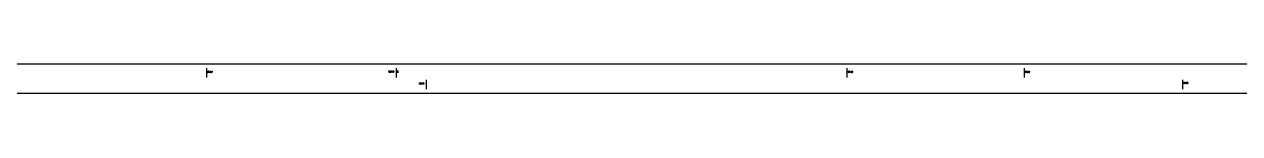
# Model space of a CAD drawing. Header units: metres. Extents: x -566 to -120, y 49 to 52.
# Drawn here: x -343 to -231.5, y 49.2 to 51.9 of the extents above; entities that cross this region are included whole.
import ezdxf

# ---------------------------------------------------------------- set-up
doc = ezdxf.new("R2010")
doc.units = ezdxf.units.M

msp = doc.modelspace()

# ---------------------------------------------------------------- linework, layer by layer
at = {"layer": 'REFERENCEBEAM', "color": 9, "linetype": 'CONTINUOUS'}
for p, q in [((-119.97, 51.89), (-500.72, 51.89)), ((-119.97, 49.2), (-500.72, 49.2))]:
    msp.add_line(p, q, dxfattribs=at)
at = {"layer": 'RSTOPFLANGEMARK', "color": 7, "linetype": 'CONTINUOUS'}
for p, q in [((-326.22, 50.67), (-326.22, 51.54)), ((-308.84, 51.54), (-308.84, 50.67)), ((-308.76, 51.29), (-308.77, 51.29)), ((-308.76, 51.29), (-308.76, 51.29)), ((-308.74, 51.29), (-308.76, 51.29)), ((-308.74, 51.29), (-308.74, 51.29)), ((-308.73, 51.29), (-308.74, 51.29)), ((-308.69, 51.29), (-308.69, 51.17)), ((-267.47, 50.67), (-267.47, 51.54)), ((-251.22, 50.67), (-251.22, 51.54)), ((-326.18, 51.15), (-326.17, 51.14)), ((-326.17, 51.25), (-326.16, 51.25)), ((-326.17, 51.24), (-326.17, 51.25)), ((-326.17, 51.14), (-326.16, 51.13)), ((-326.16, 51.25), (-326.15, 51.25)), ((-326.15, 51.2), (-326.16, 51.2)), ((-326.16, 51.13), (-326.15, 51.13)), ((-326.15, 51.25), (-326.14, 51.25)), ((-326.14, 51.19), (-326.15, 51.2)), ((-326.14, 51.2), (-326.15, 51.2)), ((-326.15, 51.13), (-326.14, 51.13)), ((-326.14, 51.25), (-326.13, 51.24)), ((-326.14, 51.25), (-326.14, 51.25)), ((-326.13, 51.21), (-326.14, 51.2)), ((-326.13, 51.18), (-326.14, 51.19)), ((-326.14, 51.14), (-326.13, 51.15)), ((-326.14, 51.13), (-326.14, 51.14)), ((-326.13, 51.24), (-326.13, 51.22)), ((-326.13, 51.22), (-326.13, 51.21)), ((-326.13, 51.17), (-326.13, 51.18)), ((-326.13, 51.15), (-326.13, 51.17)), ((-326.09, 51.25), (-326.09, 51.2)), ((-326.05, 51.25), (-326.09, 51.25)), ((-326.09, 51.2), (-326.08, 51.21)), ((-326.09, 51.14), (-326.09, 51.15)), ((-326.08, 51.13), (-326.09, 51.14)), ((-326.08, 51.21), (-326.07, 51.21)), ((-326.08, 51.21), (-326.08, 51.21)), ((-326.07, 51.13), (-326.08, 51.13)), ((-326.07, 51.21), (-326.06, 51.21)), ((-326.06, 51.14), (-326.07, 51.13)), ((-326.07, 51.13), (-326.07, 51.13)), ((-326.06, 51.21), (-326.05, 51.19)), ((-326.05, 51.15), (-326.06, 51.14)), ((-326.05, 51.19), (-326.05, 51.17)), ((-326.05, 51.17), (-326.05, 51.15)), ((-326.05, 51.17), (-326.05, 51.17)), ((-325.98, 51.25), (-326.02, 51.16)), ((-326.02, 51.16), (-325.96, 51.16)), ((-325.98, 51.13), (-325.98, 51.25)), ((-325.93, 51.24), (-325.92, 51.25)), ((-325.93, 51.23), (-325.93, 51.24)), ((-325.92, 51.16), (-325.93, 51.15)), ((-325.93, 51.15), (-325.93, 51.14)), ((-325.93, 51.14), (-325.93, 51.13)), ((-325.93, 51.14), (-325.93, 51.14)), ((-325.93, 51.13), (-325.88, 51.13)), ((-325.92, 51.25), (-325.91, 51.25)), ((-325.92, 51.25), (-325.92, 51.25)), ((-325.89, 51.21), (-325.92, 51.16)), ((-325.91, 51.25), (-325.9, 51.25)), ((-325.9, 51.25), (-325.89, 51.25)), ((-325.9, 51.25), (-325.9, 51.25)), ((-325.89, 51.25), (-325.88, 51.24)), ((-325.89, 51.25), (-325.89, 51.25)), ((-325.88, 51.22), (-325.89, 51.21)), ((-325.88, 51.24), (-325.88, 51.23)), ((-325.88, 51.23), (-325.88, 51.22)), ((-325.81, 51.25), (-325.86, 51.16)), ((-325.86, 51.16), (-325.8, 51.16)), ((-325.81, 51.13), (-325.81, 51.25)), ((-325.76, 51.25), (-325.75, 51.25)), ((-325.76, 51.24), (-325.76, 51.25)), ((-325.76, 51.23), (-325.76, 51.24)), ((-325.72, 51.21), (-325.76, 51.16)), ((-325.76, 51.16), (-325.76, 51.15)), ((-325.76, 51.15), (-325.76, 51.14)), ((-325.76, 51.14), (-325.76, 51.13)), ((-325.76, 51.14), (-325.76, 51.14)), ((-325.76, 51.13), (-325.72, 51.13)), ((-325.75, 51.25), (-325.74, 51.25)), ((-325.74, 51.25), (-325.73, 51.25)), ((-325.74, 51.25), (-325.74, 51.25)), ((-325.73, 51.25), (-325.72, 51.25)), ((-325.73, 51.25), (-325.73, 51.25)), ((-325.72, 51.25), (-325.72, 51.24)), ((-325.72, 51.24), (-325.72, 51.23)), ((-325.72, 51.23), (-325.72, 51.22)), ((-325.72, 51.22), (-325.72, 51.21)), ((-309.53, 51.18), (-309.52, 51.16)), ((-309.52, 51.28), (-309.51, 51.28)), ((-309.52, 51.27), (-309.52, 51.28)), ((-309.52, 51.16), (-309.51, 51.16)), ((-309.51, 51.28), (-309.5, 51.28)), ((-309.5, 51.22), (-309.51, 51.22)), ((-309.51, 51.16), (-309.5, 51.16)), ((-309.5, 51.28), (-309.49, 51.28)), ((-309.5, 51.28), (-309.5, 51.28)), ((-309.49, 51.23), (-309.5, 51.22)), ((-309.49, 51.22), (-309.5, 51.22)), ((-309.5, 51.16), (-309.49, 51.16)), ((-309.49, 51.28), (-309.48, 51.26)), ((-309.48, 51.24), (-309.49, 51.23)), ((-309.48, 51.21), (-309.49, 51.22)), ((-309.49, 51.16), (-309.48, 51.18)), ((-309.49, 51.16), (-309.49, 51.16)), ((-309.48, 51.26), (-309.48, 51.25)), ((-309.48, 51.25), (-309.48, 51.24)), ((-309.48, 51.19), (-309.48, 51.21)), ((-309.48, 51.18), (-309.48, 51.19)), ((-309.45, 51.26), (-309.44, 51.27)), ((-309.44, 51.17), (-309.45, 51.16)), ((-309.45, 51.16), (-309.4, 51.16)), ((-309.45, 51.16), (-309.45, 51.16)), ((-309.44, 51.28), (-309.43, 51.28)), ((-309.44, 51.27), (-309.44, 51.28)), ((-309.4, 51.23), (-309.44, 51.18)), ((-309.44, 51.18), (-309.44, 51.17)), ((-309.44, 51.18), (-309.44, 51.18)), ((-309.43, 51.28), (-309.42, 51.28)), ((-309.43, 51.28), (-309.43, 51.28)), ((-309.42, 51.28), (-309.41, 51.28)), ((-309.41, 51.28), (-309.4, 51.27)), ((-309.41, 51.28), (-309.41, 51.28)), ((-309.4, 51.27), (-309.4, 51.25)), ((-309.4, 51.27), (-309.4, 51.27)), ((-309.4, 51.25), (-309.4, 51.24)), ((-309.4, 51.24), (-309.4, 51.23)), ((-309.35, 51.28), (-309.36, 51.27)), ((-309.36, 51.27), (-309.36, 51.25)), ((-309.36, 51.25), (-309.36, 51.24)), ((-309.36, 51.24), (-309.36, 51.22)), ((-309.36, 51.22), (-309.36, 51.2)), ((-309.36, 51.2), (-309.36, 51.19)), ((-309.36, 51.19), (-309.36, 51.17)), ((-309.36, 51.17), (-309.35, 51.16)), ((-309.34, 51.28), (-309.35, 51.28)), ((-309.35, 51.16), (-309.34, 51.16)), ((-309.34, 51.28), (-309.34, 51.28)), ((-309.33, 51.28), (-309.34, 51.28)), ((-309.34, 51.16), (-309.33, 51.16)), ((-309.34, 51.16), (-309.34, 51.16)), ((-309.32, 51.27), (-309.33, 51.28)), ((-309.33, 51.16), (-309.32, 51.17)), ((-309.32, 51.25), (-309.32, 51.27)), ((-309.31, 51.24), (-309.32, 51.25)), ((-309.32, 51.19), (-309.31, 51.2)), ((-309.32, 51.17), (-309.32, 51.19)), ((-309.31, 51.22), (-309.31, 51.24)), ((-309.31, 51.2), (-309.31, 51.22)), ((-309.25, 51.28), (-309.29, 51.19)), ((-309.29, 51.19), (-309.23, 51.19)), ((-309.25, 51.16), (-309.25, 51.28)), ((-309.18, 51.27), (-309.17, 51.28)), ((-309.17, 51.16), (-309.18, 51.16)), ((-309.17, 51.28), (-309.17, 51.16)), ((-309.11, 51.28), (-309.1, 51.28)), ((-309.11, 51.27), (-309.11, 51.28)), ((-309.11, 51.18), (-309.11, 51.16)), ((-309.11, 51.16), (-309.1, 51.16)), ((-309.1, 51.28), (-309.09, 51.28)), ((-309.09, 51.22), (-309.1, 51.22)), ((-309.1, 51.16), (-309.09, 51.16)), ((-309.09, 51.28), (-309.08, 51.28)), ((-309.08, 51.23), (-309.09, 51.22)), ((-309.08, 51.22), (-309.09, 51.22)), ((-309.09, 51.16), (-309.08, 51.16)), ((-309.08, 51.28), (-309.07, 51.26)), ((-309.08, 51.28), (-309.08, 51.28)), ((-309.07, 51.24), (-309.08, 51.23)), ((-309.07, 51.21), (-309.08, 51.22)), ((-309.08, 51.16), (-309.07, 51.16)), ((-309.07, 51.26), (-309.07, 51.25)), ((-309.07, 51.25), (-309.07, 51.24)), ((-309.07, 51.19), (-309.07, 51.21)), ((-309.07, 51.18), (-309.07, 51.19)), ((-309.07, 51.16), (-309.07, 51.18)), ((-308.77, 51.29), (-308.77, 51.28)), ((-308.77, 51.28), (-308.77, 51.27)), ((-308.77, 51.27), (-308.77, 51.26)), ((-308.77, 51.26), (-308.77, 51.2)), ((-308.77, 51.2), (-308.77, 51.19)), ((-308.77, 51.19), (-308.77, 51.18)), ((-308.77, 51.18), (-308.77, 51.17)), ((-308.77, 51.17), (-308.76, 51.17)), ((-308.76, 51.17), (-308.74, 51.17)), ((-308.76, 51.17), (-308.76, 51.17)), ((-308.74, 51.17), (-308.73, 51.17)), ((-308.74, 51.17), (-308.74, 51.17)), ((-308.73, 51.28), (-308.73, 51.29)), ((-308.73, 51.27), (-308.73, 51.28)), ((-308.73, 51.26), (-308.73, 51.27)), ((-308.73, 51.19), (-308.73, 51.2)), ((-308.73, 51.18), (-308.73, 51.19)), ((-308.73, 51.17), (-308.73, 51.18)), ((-308.69, 51.17), (-308.64, 51.17)), ((-306.75, 50.18), (-306.74, 50.2)), ((-306.74, 50.2), (-306.74, 50.07)), ((-306.67, 50.19), (-306.68, 50.18)), ((-306.68, 50.18), (-306.68, 50.17)), ((-306.66, 50.2), (-306.67, 50.19)), ((-306.66, 50.2), (-306.66, 50.2)), ((-306.65, 50.19), (-306.66, 50.2)), ((-306.64, 50.18), (-306.65, 50.19)), ((-306.63, 50.17), (-306.64, 50.18)), ((-306.56, 50.2), (-306.61, 50.11)), ((-306.56, 50.07), (-306.56, 50.2)), ((-306.5, 50.2), (-306.51, 50.19)), ((-306.51, 50.19), (-306.51, 50.18)), ((-306.51, 50.18), (-306.51, 50.17)), ((-306.49, 50.2), (-306.5, 50.2)), ((-306.49, 50.2), (-306.49, 50.2)), ((-306.48, 50.19), (-306.49, 50.2)), ((-306.47, 50.18), (-306.48, 50.19)), ((-306.47, 50.17), (-306.47, 50.18)), ((-306.4, 50.2), (-306.44, 50.11)), ((-306.4, 50.07), (-306.4, 50.2)), ((-306.34, 50.19), (-306.35, 50.18)), ((-306.35, 50.18), (-306.35, 50.17)), ((-306.33, 50.2), (-306.34, 50.19)), ((-306.33, 50.2), (-306.33, 50.2)), ((-306.32, 50.2), (-306.33, 50.2)), ((-306.31, 50.19), (-306.32, 50.2)), ((-306.31, 50.18), (-306.31, 50.19)), ((-306.31, 50.17), (-306.31, 50.18)), ((-306.09, 50.48), (-306.09, 49.61)), ((-267.42, 51.24), (-267.41, 51.26)), ((-267.4, 51.13), (-267.42, 51.13)), ((-267.41, 51.26), (-267.41, 51.13)), ((-267.34, 51.25), (-267.35, 51.24)), ((-267.35, 51.24), (-267.35, 51.23)), ((-267.35, 51.23), (-267.35, 51.21)), ((-267.35, 51.21), (-267.35, 51.2)), ((-267.35, 51.2), (-267.35, 51.18)), ((-267.35, 51.18), (-267.35, 51.16)), ((-267.35, 51.16), (-267.35, 51.15)), ((-267.35, 51.15), (-267.34, 51.14)), ((-267.33, 51.26), (-267.34, 51.25)), ((-267.34, 51.14), (-267.33, 51.13)), ((-267.33, 51.26), (-267.33, 51.26)), ((-267.32, 51.25), (-267.33, 51.26)), ((-267.33, 51.13), (-267.32, 51.14)), ((-267.33, 51.13), (-267.33, 51.13)), ((-267.31, 51.24), (-267.32, 51.25)), ((-267.32, 51.14), (-267.31, 51.15)), ((-267.31, 51.23), (-267.31, 51.24)), ((-267.3, 51.21), (-267.31, 51.23)), ((-267.31, 51.16), (-267.3, 51.18)), ((-267.31, 51.15), (-267.31, 51.16)), ((-267.3, 51.2), (-267.3, 51.21)), ((-267.3, 51.18), (-267.3, 51.2)), ((-267.26, 51.14), (-267.27, 51.16)), ((-267.26, 51.26), (-267.26, 51.21)), ((-267.22, 51.26), (-267.26, 51.26)), ((-267.26, 51.21), (-267.25, 51.22)), ((-267.26, 51.21), (-267.26, 51.21)), ((-267.26, 51.14), (-267.26, 51.14)), ((-267.25, 51.13), (-267.26, 51.14)), ((-267.25, 51.22), (-267.24, 51.22)), ((-267.24, 51.13), (-267.25, 51.13)), ((-267.24, 51.22), (-267.23, 51.21)), ((-267.23, 51.14), (-267.24, 51.13)), ((-267.23, 51.21), (-267.22, 51.2)), ((-267.22, 51.15), (-267.23, 51.14)), ((-267.22, 51.2), (-267.22, 51.18)), ((-267.22, 51.18), (-267.22, 51.17)), ((-267.22, 51.17), (-267.22, 51.15)), ((-267.17, 51.24), (-267.16, 51.26)), ((-267.15, 51.13), (-267.17, 51.13)), ((-267.16, 51.26), (-267.16, 51.13)), ((-267.1, 51.25), (-267.09, 51.26)), ((-267.1, 51.24), (-267.1, 51.25)), ((-267.1, 51.15), (-267.1, 51.14)), ((-267.1, 51.14), (-267.09, 51.13)), ((-267.09, 51.26), (-267.08, 51.26)), ((-267.07, 51.2), (-267.09, 51.2)), ((-267.09, 51.13), (-267.08, 51.13)), ((-267.08, 51.26), (-267.07, 51.26)), ((-267.08, 51.13), (-267.07, 51.13)), ((-267.07, 51.26), (-267.06, 51.25)), ((-267.06, 51.21), (-267.07, 51.2)), ((-267.07, 51.2), (-267.07, 51.2)), ((-267.06, 51.19), (-267.07, 51.2)), ((-267.07, 51.2), (-267.07, 51.2)), ((-267.07, 51.13), (-267.06, 51.14)), ((-267.06, 51.25), (-267.06, 51.24)), ((-267.06, 51.24), (-267.06, 51.23)), ((-267.06, 51.23), (-267.06, 51.21)), ((-267.06, 51.17), (-267.06, 51.19)), ((-267.06, 51.15), (-267.06, 51.17)), ((-267.06, 51.14), (-267.06, 51.15)), ((-267.01, 51.25), (-267.02, 51.24)), ((-267.02, 51.24), (-267.02, 51.23)), ((-267.02, 51.23), (-267.02, 51.21)), ((-267.02, 51.21), (-267.02, 51.2)), ((-267.02, 51.2), (-267.02, 51.18)), ((-267.02, 51.18), (-267.02, 51.16)), ((-267.02, 51.16), (-267.02, 51.15)), ((-267.02, 51.15), (-267.01, 51.14)), ((-267, 51.26), (-267.01, 51.25)), ((-267.01, 51.14), (-267, 51.13)), ((-267, 51.26), (-267, 51.26)), ((-266.99, 51.25), (-267, 51.26)), ((-267, 51.13), (-266.99, 51.14)), ((-267, 51.13), (-267, 51.13)), ((-266.98, 51.24), (-266.99, 51.25)), ((-266.99, 51.14), (-266.98, 51.15)), ((-266.98, 51.23), (-266.98, 51.24)), ((-266.97, 51.21), (-266.98, 51.23)), ((-266.98, 51.16), (-266.97, 51.18)), ((-266.98, 51.15), (-266.98, 51.16)), ((-266.97, 51.2), (-266.97, 51.21)), ((-266.97, 51.18), (-266.97, 51.2)), ((-251.19, 51.24), (-251.18, 51.25)), ((-251.19, 51.15), (-251.19, 51.14)), ((-251.19, 51.14), (-251.18, 51.13)), ((-251.18, 51.26), (-251.17, 51.26)), ((-251.18, 51.25), (-251.18, 51.26)), ((-251.16, 51.2), (-251.18, 51.2)), ((-251.18, 51.13), (-251.17, 51.13)), ((-251.17, 51.26), (-251.16, 51.25)), ((-251.17, 51.13), (-251.16, 51.13)), ((-251.16, 51.25), (-251.15, 51.25)), ((-251.15, 51.21), (-251.16, 51.2)), ((-251.15, 51.19), (-251.16, 51.2)), ((-251.16, 51.2), (-251.16, 51.2)), ((-251.16, 51.13), (-251.15, 51.14)), ((-251.15, 51.25), (-251.15, 51.24)), ((-251.15, 51.24), (-251.15, 51.22)), ((-251.15, 51.22), (-251.15, 51.21)), ((-251.15, 51.18), (-251.15, 51.19)), ((-251.14, 51.17), (-251.15, 51.18)), ((-251.15, 51.15), (-251.14, 51.17)), ((-251.15, 51.14), (-251.15, 51.15)), ((-251.1, 51.26), (-251.11, 51.21)), ((-251.11, 51.21), (-251.1, 51.21)), ((-251.1, 51.14), (-251.11, 51.15)), ((-251.06, 51.26), (-251.1, 51.26)), ((-251.1, 51.21), (-251.09, 51.21)), ((-251.1, 51.13), (-251.1, 51.14)), ((-251.09, 51.13), (-251.1, 51.13)), ((-251.09, 51.21), (-251.08, 51.21)), ((-251.08, 51.13), (-251.09, 51.13)), ((-251.08, 51.21), (-251.07, 51.21)), ((-251.07, 51.14), (-251.08, 51.13)), ((-251.07, 51.21), (-251.07, 51.19)), ((-251.07, 51.19), (-251.06, 51.17)), ((-251.06, 51.17), (-251.07, 51.15)), ((-251.07, 51.15), (-251.07, 51.14)), ((-251.06, 51.17), (-251.06, 51.17)), ((-250.99, 51.26), (-251.04, 51.17)), ((-251.04, 51.17), (-250.98, 51.17)), ((-250.99, 51.13), (-250.99, 51.26)), ((-250.95, 51.24), (-250.94, 51.24)), ((-250.94, 51.15), (-250.95, 51.14)), ((-250.95, 51.14), (-250.95, 51.13)), ((-250.95, 51.13), (-250.9, 51.13)), ((-250.94, 51.25), (-250.93, 51.25)), ((-250.94, 51.24), (-250.94, 51.25)), ((-250.9, 51.21), (-250.94, 51.16)), ((-250.94, 51.16), (-250.94, 51.15)), ((-250.94, 51.15), (-250.94, 51.15)), ((-250.93, 51.26), (-250.92, 51.26)), ((-250.93, 51.25), (-250.93, 51.26)), ((-250.92, 51.26), (-250.91, 51.25)), ((-250.91, 51.25), (-250.9, 51.25)), ((-250.91, 51.25), (-250.91, 51.25)), ((-250.9, 51.25), (-250.9, 51.24)), ((-250.9, 51.24), (-250.9, 51.23)), ((-250.9, 51.23), (-250.9, 51.22)), ((-250.9, 51.22), (-250.9, 51.21)), ((-250.83, 51.26), (-250.87, 51.17)), ((-250.87, 51.17), (-250.81, 51.17)), ((-250.83, 51.13), (-250.83, 51.26)), ((-250.78, 51.24), (-250.77, 51.25)), ((-250.78, 51.24), (-250.78, 51.24)), ((-250.74, 51.21), (-250.78, 51.16)), ((-250.78, 51.16), (-250.78, 51.15)), ((-250.78, 51.15), (-250.78, 51.14)), ((-250.78, 51.15), (-250.78, 51.15)), ((-250.78, 51.14), (-250.78, 51.13)), ((-250.78, 51.13), (-250.73, 51.13)), ((-250.77, 51.25), (-250.76, 51.26)), ((-250.77, 51.25), (-250.77, 51.25)), ((-250.76, 51.26), (-250.75, 51.26)), ((-250.75, 51.26), (-250.75, 51.25)), ((-250.75, 51.25), (-250.74, 51.25)), ((-250.74, 51.25), (-250.73, 51.24)), ((-250.74, 51.25), (-250.74, 51.25)), ((-250.73, 51.22), (-250.74, 51.21)), ((-250.73, 51.24), (-250.73, 51.23)), ((-250.73, 51.23), (-250.73, 51.22)), ((-236.72, 50.47), (-236.72, 49.61)), ((-236.65, 50.23), (-236.64, 50.24)), ((-236.64, 50.24), (-236.64, 50.12)), ((-236.58, 50.19), (-236.59, 50.18)), ((-236.59, 50.18), (-236.58, 50.16)), ((-236.57, 50.24), (-236.58, 50.23)), ((-236.58, 50.23), (-236.58, 50.21)), ((-236.58, 50.21), (-236.58, 50.19)), ((-236.56, 50.24), (-236.57, 50.24)), ((-236.56, 50.24), (-236.56, 50.24)), ((-236.55, 50.24), (-236.56, 50.24)), ((-236.54, 50.23), (-236.55, 50.24)), ((-236.54, 50.21), (-236.54, 50.23)), ((-236.54, 50.19), (-236.54, 50.21)), ((-236.54, 50.18), (-236.54, 50.19)), ((-236.54, 50.16), (-236.54, 50.18)), ((-236.5, 50.24), (-236.5, 50.19)), ((-236.46, 50.24), (-236.5, 50.24)), ((-236.5, 50.19), (-236.49, 50.2)), ((-236.49, 50.2), (-236.48, 50.2)), ((-236.48, 50.2), (-236.46, 50.19)), ((-236.48, 50.2), (-236.48, 50.2)), ((-236.46, 50.19), (-236.46, 50.18)), ((-236.46, 50.18), (-236.45, 50.16)), ((-236.4, 50.24), (-236.4, 50.12)), ((-236.4, 50.23), (-236.4, 50.24)), ((-236.34, 50.22), (-236.33, 50.23)), ((-236.33, 50.24), (-236.32, 50.24)), ((-236.33, 50.23), (-236.33, 50.24)), ((-236.29, 50.19), (-236.33, 50.14)), ((-236.32, 50.24), (-236.31, 50.24)), ((-236.32, 50.24), (-236.32, 50.24)), ((-236.31, 50.24), (-236.3, 50.24)), ((-236.3, 50.24), (-236.29, 50.23)), ((-236.3, 50.24), (-236.3, 50.24)), ((-236.29, 50.23), (-236.29, 50.22)), ((-236.29, 50.22), (-236.29, 50.21)), ((-236.29, 50.21), (-236.29, 50.2)), ((-236.29, 50.2), (-236.29, 50.19)), ((-236.24, 50.24), (-236.25, 50.23)), ((-236.25, 50.23), (-236.25, 50.21)), ((-236.25, 50.21), (-236.25, 50.2)), ((-236.25, 50.2), (-236.24, 50.19)), ((-236.25, 50.17), (-236.24, 50.18)), ((-236.25, 50.16), (-236.25, 50.17)), ((-236.24, 50.24), (-236.24, 50.24)), ((-236.23, 50.24), (-236.24, 50.24)), ((-236.24, 50.19), (-236.24, 50.19)), ((-236.24, 50.19), (-236.24, 50.19)), ((-236.24, 50.19), (-236.23, 50.19)), ((-236.24, 50.19), (-236.24, 50.19)), ((-236.24, 50.18), (-236.24, 50.19)), ((-236.22, 50.24), (-236.23, 50.24)), ((-236.23, 50.19), (-236.22, 50.19)), ((-236.23, 50.19), (-236.22, 50.19)), ((-236.22, 50.24), (-236.22, 50.24)), ((-236.21, 50.23), (-236.22, 50.24)), ((-236.22, 50.19), (-236.21, 50.2)), ((-236.22, 50.19), (-236.22, 50.19)), ((-236.22, 50.19), (-236.22, 50.18)), ((-236.22, 50.18), (-236.21, 50.17)), ((-236.21, 50.21), (-236.21, 50.23)), ((-236.21, 50.2), (-236.21, 50.21)), ((-236.21, 50.17), (-236.21, 50.16)), ((-306.73, 50.07), (-306.75, 50.07)), ((-306.68, 50.17), (-306.68, 50.15)), ((-306.68, 50.15), (-306.68, 50.13)), ((-306.68, 50.13), (-306.68, 50.12)), ((-306.68, 50.12), (-306.68, 50.1)), ((-306.68, 50.1), (-306.68, 50.09)), ((-306.68, 50.09), (-306.67, 50.08)), ((-306.67, 50.08), (-306.66, 50.07)), ((-306.66, 50.07), (-306.65, 50.08)), ((-306.66, 50.07), (-306.66, 50.07)), ((-306.65, 50.08), (-306.64, 50.09)), ((-306.64, 50.09), (-306.63, 50.1)), ((-306.63, 50.15), (-306.63, 50.17)), ((-306.63, 50.13), (-306.63, 50.15)), ((-306.63, 50.12), (-306.63, 50.13)), ((-306.63, 50.1), (-306.63, 50.12)), ((-306.61, 50.11), (-306.55, 50.11)), ((-306.52, 50.12), (-306.51, 50.13)), ((-306.52, 50.11), (-306.52, 50.12)), ((-306.52, 50.1), (-306.52, 50.11)), ((-306.51, 50.08), (-306.52, 50.1)), ((-306.51, 50.17), (-306.51, 50.16)), ((-306.51, 50.16), (-306.51, 50.15)), ((-306.51, 50.15), (-306.5, 50.14)), ((-306.51, 50.14), (-306.5, 50.14)), ((-306.51, 50.13), (-306.51, 50.14)), ((-306.51, 50.08), (-306.51, 50.08)), ((-306.5, 50.07), (-306.51, 50.08)), ((-306.5, 50.14), (-306.5, 50.14)), ((-306.5, 50.14), (-306.49, 50.14)), ((-306.5, 50.14), (-306.5, 50.14)), ((-306.49, 50.07), (-306.5, 50.07)), ((-306.49, 50.14), (-306.48, 50.15)), ((-306.49, 50.14), (-306.49, 50.14)), ((-306.49, 50.14), (-306.48, 50.14)), ((-306.49, 50.14), (-306.49, 50.14)), ((-306.48, 50.08), (-306.49, 50.07)), ((-306.49, 50.07), (-306.49, 50.07)), ((-306.48, 50.15), (-306.47, 50.16)), ((-306.48, 50.14), (-306.47, 50.13)), ((-306.47, 50.08), (-306.48, 50.08)), ((-306.47, 50.16), (-306.47, 50.17)), ((-306.47, 50.13), (-306.47, 50.12)), ((-306.47, 50.12), (-306.47, 50.11)), ((-306.47, 50.11), (-306.47, 50.1)), ((-306.47, 50.1), (-306.47, 50.08)), ((-306.44, 50.11), (-306.39, 50.11)), ((-306.35, 50.17), (-306.35, 50.16)), ((-306.35, 50.16), (-306.34, 50.15)), ((-306.35, 50.13), (-306.34, 50.14)), ((-306.35, 50.12), (-306.35, 50.13)), ((-306.35, 50.11), (-306.35, 50.12)), ((-306.35, 50.1), (-306.35, 50.11)), ((-306.35, 50.08), (-306.35, 50.1)), ((-306.34, 50.08), (-306.35, 50.08)), ((-306.34, 50.15), (-306.33, 50.14)), ((-306.34, 50.14), (-306.33, 50.14)), ((-306.33, 50.07), (-306.34, 50.08)), ((-306.33, 50.14), (-306.33, 50.14)), ((-306.33, 50.14), (-306.32, 50.14)), ((-306.33, 50.14), (-306.33, 50.14)), ((-306.33, 50.07), (-306.33, 50.07)), ((-306.32, 50.07), (-306.33, 50.07)), ((-306.32, 50.14), (-306.31, 50.15)), ((-306.32, 50.14), (-306.32, 50.14)), ((-306.32, 50.14), (-306.31, 50.14)), ((-306.32, 50.14), (-306.32, 50.14)), ((-306.31, 50.08), (-306.32, 50.07)), ((-306.31, 50.16), (-306.31, 50.17)), ((-306.31, 50.15), (-306.31, 50.16)), ((-306.31, 50.14), (-306.31, 50.13)), ((-306.31, 50.13), (-306.3, 50.12)), ((-306.3, 50.1), (-306.31, 50.08)), ((-306.31, 50.08), (-306.31, 50.08)), ((-306.3, 50.12), (-306.3, 50.11)), ((-306.3, 50.11), (-306.3, 50.1)), ((-236.63, 50.12), (-236.65, 50.12)), ((-236.58, 50.16), (-236.58, 50.15)), ((-236.58, 50.15), (-236.58, 50.13)), ((-236.58, 50.13), (-236.57, 50.12)), ((-236.57, 50.12), (-236.56, 50.12)), ((-236.56, 50.12), (-236.55, 50.12)), ((-236.56, 50.12), (-236.56, 50.12)), ((-236.55, 50.12), (-236.54, 50.13)), ((-236.54, 50.15), (-236.54, 50.16)), ((-236.54, 50.13), (-236.54, 50.15)), ((-236.5, 50.13), (-236.5, 50.14)), ((-236.49, 50.12), (-236.5, 50.13)), ((-236.48, 50.12), (-236.49, 50.12)), ((-236.48, 50.12), (-236.48, 50.12)), ((-236.46, 50.12), (-236.48, 50.12)), ((-236.45, 50.15), (-236.46, 50.14)), ((-236.46, 50.14), (-236.46, 50.12)), ((-236.45, 50.16), (-236.45, 50.15)), ((-236.39, 50.12), (-236.4, 50.12)), ((-236.33, 50.14), (-236.34, 50.13)), ((-236.34, 50.13), (-236.34, 50.12)), ((-236.34, 50.12), (-236.29, 50.12)), ((-236.34, 50.12), (-236.34, 50.12)), ((-236.33, 50.14), (-236.33, 50.14)), ((-236.25, 50.15), (-236.25, 50.16)), ((-236.25, 50.14), (-236.25, 50.15)), ((-236.25, 50.13), (-236.25, 50.14)), ((-236.24, 50.12), (-236.25, 50.13)), ((-236.24, 50.12), (-236.24, 50.12)), ((-236.23, 50.12), (-236.24, 50.12)), ((-236.22, 50.12), (-236.23, 50.12)), ((-236.21, 50.13), (-236.22, 50.12)), ((-236.22, 50.12), (-236.22, 50.12)), ((-236.21, 50.16), (-236.21, 50.15)), ((-236.21, 50.15), (-236.21, 50.14)), ((-236.21, 50.14), (-236.21, 50.13))]:
    msp.add_line(p, q, dxfattribs=at)

doc.saveas('drawing.dxf')
